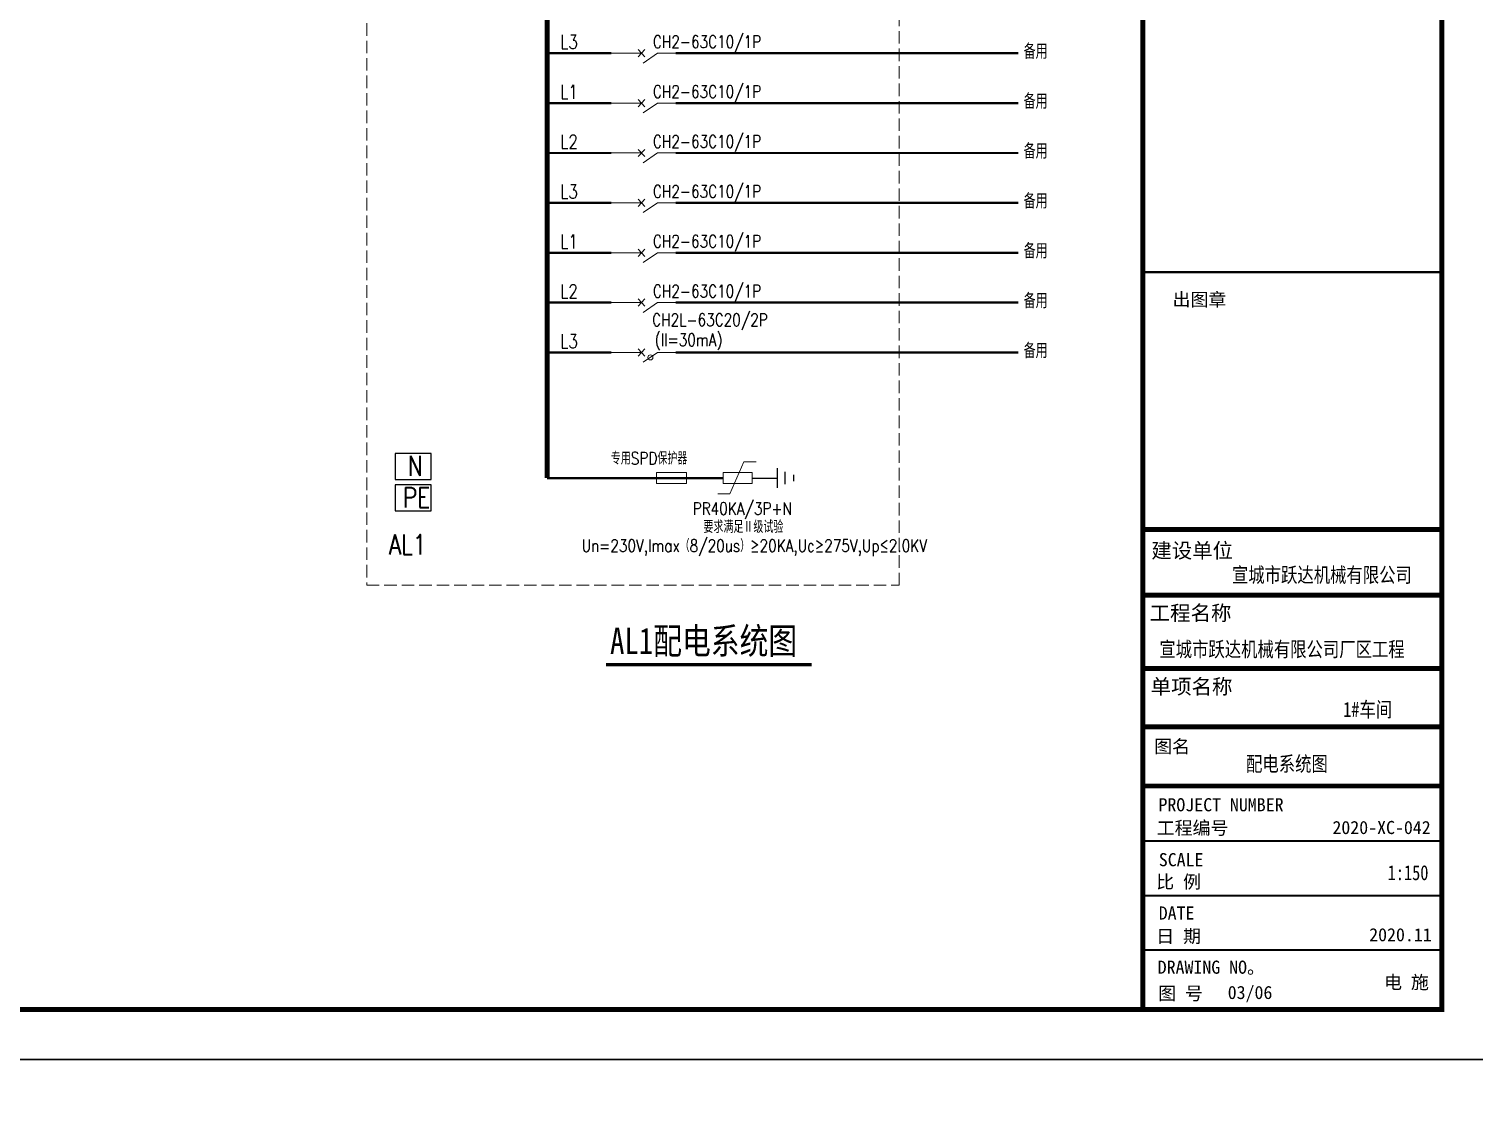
# Model space of a CAD drawing. Extents: x 185245 to 1992634, y -19957 to 755165.
# Drawn here: x 1875683 to 1904621, y 499961 to 521319 of the extents above; entities that cross this region are included whole.
import ezdxf

# ---------------------------------------------------------------- set-up
doc = ezdxf.new("R2010")
doc.units = 0
doc.header["$LTSCALE"] = 1000
doc.header["$MEASUREMENT"] = 0
doc.linetypes.add('DASH', pattern=[0.35, 0.25, -0.1])
for name, color, linetype in [('DIM_SYMB', 3, 'Continuous'), ('PUB_TITLE', 4, 'Continuous'), ('TEXT', 7, 'Continuous'), ('图框', 4, 'Continuous'), ('数字', 3, 'Continuous'), ('文字', 6, 'Continuous'), ('电-ELEMENT', 3, 'Continuous')]:
    doc.layers.add(name, color=color, linetype=linetype)
for name, color, linetype, lineweight in [('照明平面设备层', 11, 'Continuous', 20), ('照明线路', 1, 'Continuous', 50), ('虚线', 7, 'DASH', 20)]:
    doc.layers.add(name, color=color, linetype=linetype, lineweight=lineweight)
doc.styles.add('-黑体', font='simhei.ttf', dxfattribs={"width": 0.8})
doc.styles.add('_TEL_DIM', font='SIMPLEX', dxfattribs={"width": 0.8, "height": 3.5, "bigfont": 'HZTXT'})
doc.styles.add('宋体', font='')
doc.styles.add('黑体', font='simhei.ttf')
doc.styles.get('宋体').set_extended_font_data('NSimSun')

# ---------------------------------------------------------------- blocks, each defined once
blk = doc.blocks.new('接地')
at = {"layer": '电-ELEMENT'}
for p, q in [((0, 0), (0, -248)), ((99, -248), (-99, -248)), ((62, -326), (-62, -326)), ((32, -411), (-32, -411))]:
    blk.add_line(p, q, dxfattribs=at)
blk = doc.blocks.new('A$C31D40216')
at = {"layer": '图框', "color": 4}
for points, const_width in [([(74, 60000), (74, 0)], 148), ([(74, 14429), (9055, 14429)], 149), ([(74, 12453), (9058, 12453)], 149), ([(74, 10252), (9088, 10252)], 149), ([(74, 8496), (9088, 8496)], 149), ([(74, 6719), (9088, 6719)], 149), ([(74, 5071), (9088, 5071)], 60.5), ([(74, 3426), (9088, 3426)], 60.5), ([(74, 1793), (9088, 1793)], 60.5)]:
    blk.add_lwpolyline(points, dxfattribs=dict(at, const_width=const_width))
at = {"layer": '图框', "color": 0, "const_width": 75}
blk.add_lwpolyline([(74, 22160), (9088, 22160)], dxfattribs=at)
at = {"layer": 'TEXT', "color": 3, "style": '-黑体', "width": 0.8}
for s, height, p in [('宣城市跃达机械有限公司', 450.22, (2752, 12837)), ('宣城市跃达机械有限公司厂区工程', 450.22, (571, 10603)), ('1#车间', 450.2, (6092, 8794)), ('1:150', 450.2, (7429, 3890))]:
    blk.add_text(s, height=height, dxfattribs=at).set_placement(p)
at = {"layer": '图框', "color": 4}
for s, height, style, p in [('出图章', 394.4, '黑体', (967, 21139)), ('建设单位', 450, '黑体', (331, 13570)), ('工程名称', 450, '黑体', (282, 11692)), ('单项名称', 450, '黑体', (312, 9482)), ('图名', 394.4, '黑体', (415, 7709)), ('工程编号', 394.4, '黑体', (493, 5262)), ('2020-XC-042', 394.42, '宋体', (5770, 5275)), ('SCALE', 394.4, '黑体', (555, 4308)), ('比 例', 394.4, '黑体', (479, 3644)), ('DATE', 394.4, '黑体', (553, 2706)), ('日 期', 394.4, '黑体', (479, 2011)), ('2020.11', 394.4, '宋体', (6874, 2053)), ('DRAWING NO。', 394.42, '黑体', (522, 1078)), ('图 号', 394.4, '黑体', (535, 291))]:
    blk.add_text(s, height=height, dxfattribs=dict(at, style=style)).set_placement(p)
at = {"layer": '图框', "color": 0, "style": '黑体'}
blk.add_text('PROJECT NUMBER', height=394.42, dxfattribs=at).set_placement((546, 5959))
at = {"layer": '图框', "color": 3, "style": '宋体'}
blk.add_text('电 施', height=394.4, dxfattribs=at).set_placement((7323, 625))

msp = doc.modelspace()

# ---------------------------------------------------------------- linework, layer by layer
at = {"layer": 'DIM_SYMB', "lineweight": -3, "const_width": 70}
msp.add_lwpolyline([(1887235.9, 508584.2), (1891357.5, 508584.2)], dxfattribs=at)
at = {"layer": 'PUB_TITLE'}
for points in [[(1845574.4, 500673.5), (1904974.4, 500673.5), (1904974.4, 542673.5), (1845574.4, 542673.5)], [(1845574.4, 437673.5), (1934674.4, 437673.5), (1934674.4, 500673.5), (1845574.4, 500673.5)]]:
    msp.add_lwpolyline(points, close=True, dxfattribs=at)
at = {"layer": 'PUB_TITLE', "const_width": 100}
msp.add_lwpolyline([(1848074.4, 501673.5), (1903974.4, 501673.5), (1903974.4, 541673.5), (1848074.4, 541673.5)], close=True, dxfattribs=at)
at = {"layer": '文字'}
for p, q in [((1883014.1, 512815.1), (1883014.1, 512294.9)), ((1883735.7, 512815.1), (1883014.1, 512815.1)), ((1883735.7, 512294.9), (1883735.7, 512815.1)), ((1883014.1, 512294.9), (1883735.7, 512294.9)), ((1883014.1, 512185), (1883014.1, 511664.8)), ((1883735.7, 512185), (1883014.1, 512185)), ((1883735.7, 511664.8), (1883735.7, 512185)), ((1883014.1, 511664.8), (1883735.7, 511664.8))]:
    msp.add_line(p, q, dxfattribs=at)
at = {"layer": '文字', "const_width": 99.9}
msp.add_lwpolyline([(1886059.5, 525827), (1886059.5, 512321.6)], dxfattribs=at)
at = {"layer": '照明平面设备层'}
for p, q in [((1887880.4, 520904), (1888017.9, 520759)), ((1888017.9, 520904), (1887880.4, 520759)), ((1887348.1, 520831.5), (1887947.5, 520831.5)), ((1888271.5, 520831.5), (1887985.4, 520635.2)), ((1888271.5, 520831.5), (1888636.6, 520831.5)), ((1887348.1, 519832.3), (1887947.5, 519832.3)), ((1887880.4, 519904.8), (1888017.9, 519759.8)), ((1888017.9, 519904.8), (1887880.4, 519759.8)), ((1888271.5, 519832.3), (1887985.4, 519636.1)), ((1888271.5, 519832.3), (1888636.6, 519832.3)), ((1887880.4, 518905.7), (1888017.9, 518760.7)), ((1888017.9, 518905.7), (1887880.4, 518760.7)), ((1887348.1, 518833.2), (1887947.5, 518833.2)), ((1888271.5, 518833.2), (1887985.4, 518637)), ((1888271.5, 518833.2), (1888636.6, 518833.2)), ((1887348.1, 517834.1), (1887947.5, 517834.1)), ((1887880.4, 517906.6), (1888017.9, 517761.6)), ((1888017.9, 517906.6), (1887880.4, 517761.6)), ((1888271.5, 517834.1), (1887985.4, 517637.8)), ((1888271.5, 517834.1), (1888636.6, 517834.1)), ((1887348.1, 516835), (1887947.5, 516835)), ((1887880.4, 516907.5), (1888017.9, 516762.5)), ((1888017.9, 516907.5), (1887880.4, 516762.5)), ((1888271.5, 516835), (1887985.4, 516638.7)), ((1888271.5, 516835), (1888636.6, 516835)), ((1887348.1, 515835.9), (1887947.5, 515835.9)), ((1887880.4, 515908.4), (1888017.9, 515763.4)), ((1888017.9, 515908.4), (1887880.4, 515763.4)), ((1888271.5, 515835.9), (1887985.4, 515639.6)), ((1888271.5, 515835.9), (1888636.6, 515835.9)), ((1887348.1, 514836.7), (1887947.5, 514836.7)), ((1887880.4, 514909.2), (1888017.9, 514764.2)), ((1888017.9, 514909.2), (1887880.4, 514764.2)), ((1888271.5, 514836.7), (1887985.4, 514640.5)), ((1888271.5, 514836.7), (1888636.6, 514836.7))]:
    msp.add_line(p, q, dxfattribs=at)
at = {"layer": '照明平面设备层', "ltscale": 1200}
for p, q in [((1890000, 512643.5), (1889720.3, 512005.2)), ((1890000, 512643.5), (1890243.3, 512643.5)), ((1889477, 512005.2), (1889720.3, 512005.2))]:
    msp.add_line(p, q, dxfattribs=at)
for points in [[(1888851.2, 512430.9), (1888249.1, 512430.9), (1888249.1, 512212.2), (1888851.2, 512212.2)], [(1889586, 512433.6), (1889586, 512209.6), (1890167.9, 512209.6), (1890167.9, 512433.6)]]:
    msp.add_lwpolyline(points, close=True, dxfattribs=at)
msp.add_circle((1888128.4, 514738.6), 50, dxfattribs=at)
at = {"layer": '照明线路', "linetype": 'ByBlock', "const_width": 45}
for points in [[(1886059.5, 520831.5), (1887348.1, 520831.5)], [(1888636.6, 520831.5), (1895497, 520831.5)], [(1886059.5, 519832.3), (1887348.1, 519832.3)], [(1888636.6, 519832.3), (1895497, 519832.3)], [(1886059.5, 518833.2), (1887348.1, 518833.2)], [(1888636.6, 518833.2), (1895497, 518833.2)], [(1886059.5, 517834.1), (1887348.1, 517834.1)], [(1888636.6, 517834.1), (1895497, 517834.1)], [(1886059.5, 516835), (1887348.1, 516835)], [(1888636.6, 516835), (1895497, 516835)], [(1886059.5, 515835.9), (1887348.1, 515835.9)], [(1888636.6, 515835.9), (1895497, 515835.9)], [(1886059.5, 514836.7), (1887348.1, 514836.7)], [(1888636.6, 514836.7), (1895497, 514836.7)], [(1886059.5, 512321.6), (1888737.5, 512321.6)], [(1888737.5, 512321.6), (1889586, 512321.6)]]:
    msp.add_lwpolyline(points, dxfattribs=at)
at = {"layer": '虚线'}
for p, q in [((1882449.4, 529482.2), (1882449.4, 510173.6)), ((1893105.7, 510173.6), (1893105.7, 529482.2)), ((1882449.4, 510173.6), (1893105.7, 510173.6))]:
    msp.add_line(p, q, dxfattribs=at)

# ---------------------------------------------------------------- block references
at = {"xscale": 0.6666666666666666, "yscale": 0.6666666666666666, "zscale": 0.6666666666666666}
msp.add_blockref('A$C31D40216', (1897937.7, 501673.5), dxfattribs=at)
at = {"layer": '照明线路', "linetype": 'ByBlock', "xscale": 1.999997999984771, "yscale": 1.999997999984771, "zscale": 1.999997999984771, "rotation": 90}
msp.add_blockref('接地', (1890167.9, 512321.6), dxfattribs=at)

# ---------------------------------------------------------------- texts
at = {"layer": 'DIM_SYMB', "color": 7, "style": '宋体', "width": 0.8}
msp.add_text('AL1配电系统图', height=528.69, dxfattribs=at).set_placement((1887320, 508795.1))
at = {"layer": 'TEXT', "color": 3, "style": '-黑体', "width": 0.8}
msp.add_text('配电系统图', height=300.15, dxfattribs=at).set_placement((1900055.2, 506446.9))
at = {"layer": '图框', "color": 3, "style": '宋体'}
msp.add_text('03/06', height=262.94, dxfattribs=at).set_placement((1899687.5, 501885.8))
at = {"layer": '数字', "linetype": 'ByBlock', "style": '_TEL_DIM', "width": 0.8}
for s, height, p in [('L3', 277.53, (1886323.4, 520919)), ('CH2-63C10/1P', 249.78, (1888179, 520936.3)), ('L1', 277.53, (1886323.4, 519919.9)), ('CH2-63C10/1P', 249.78, (1888179, 519937.2)), ('L2', 277.53, (1886323.4, 518920.8)), ('CH2-63C10/1P', 249.78, (1888179, 518938)), ('L3', 277.53, (1886323.4, 517921.7)), ('CH2-63C10/1P', 249.78, (1888179, 517938.9)), ('L1', 277.53, (1886323.4, 516922.6)), ('CH2-63C10/1P', 249.78, (1888179, 516939.8)), ('L2', 277.53, (1886323.4, 515923.4)), ('CH2-63C10/1P', 249.78, (1888179, 515940.7)), ('CH2L-63C20/2P', 249.987, (1888164.5, 515366.7)), ('L3', 277.53, (1886323.4, 514924.3)), ('(Il=30mA)', 249.99, (1888215.4, 514966.7)), ('专用SPD保护器', 250, (1887335.7, 512592.8)), ('PR40KA/3P+N', 250, (1888973.8, 511584.6, 0)), ('要求满足Ⅱ级试验', 250, (1889190.1, 511220.9, 0)), ('Un=230V,Imax（8/20us）≥20KA,Uc≥275V,Up≤2.0KV', 250, (1886751, 510841.9, 0))]:
    msp.add_text(s, height=height, dxfattribs=at).set_placement(p)
at = {"layer": '文字', "linetype": 'ByBlock', "style": '_TEL_DIM', "width": 0.8}
for s, height, p in [('备用', 299.74, (1895601.8, 520717)), ('备用', 299.74, (1895601.8, 519717.9)), ('备用', 299.74, (1895601.8, 518718.8)), ('备用', 299.74, (1895601.8, 517719.7)), ('备用', 299.74, (1895601.8, 516720.5)), ('备用', 299.74, (1895601.8, 515721.4)), ('备用', 299.74, (1895601.8, 514722.3)), ('N', 399.6, (1883266.1, 512363.9)), ('PE', 399.65, (1883168.9, 511733.8)), ('AL1', 399.65, (1882890.3, 510788))]:
    msp.add_text(s, height=height, dxfattribs=at).set_placement(p)

doc.saveas('drawing.dxf')
